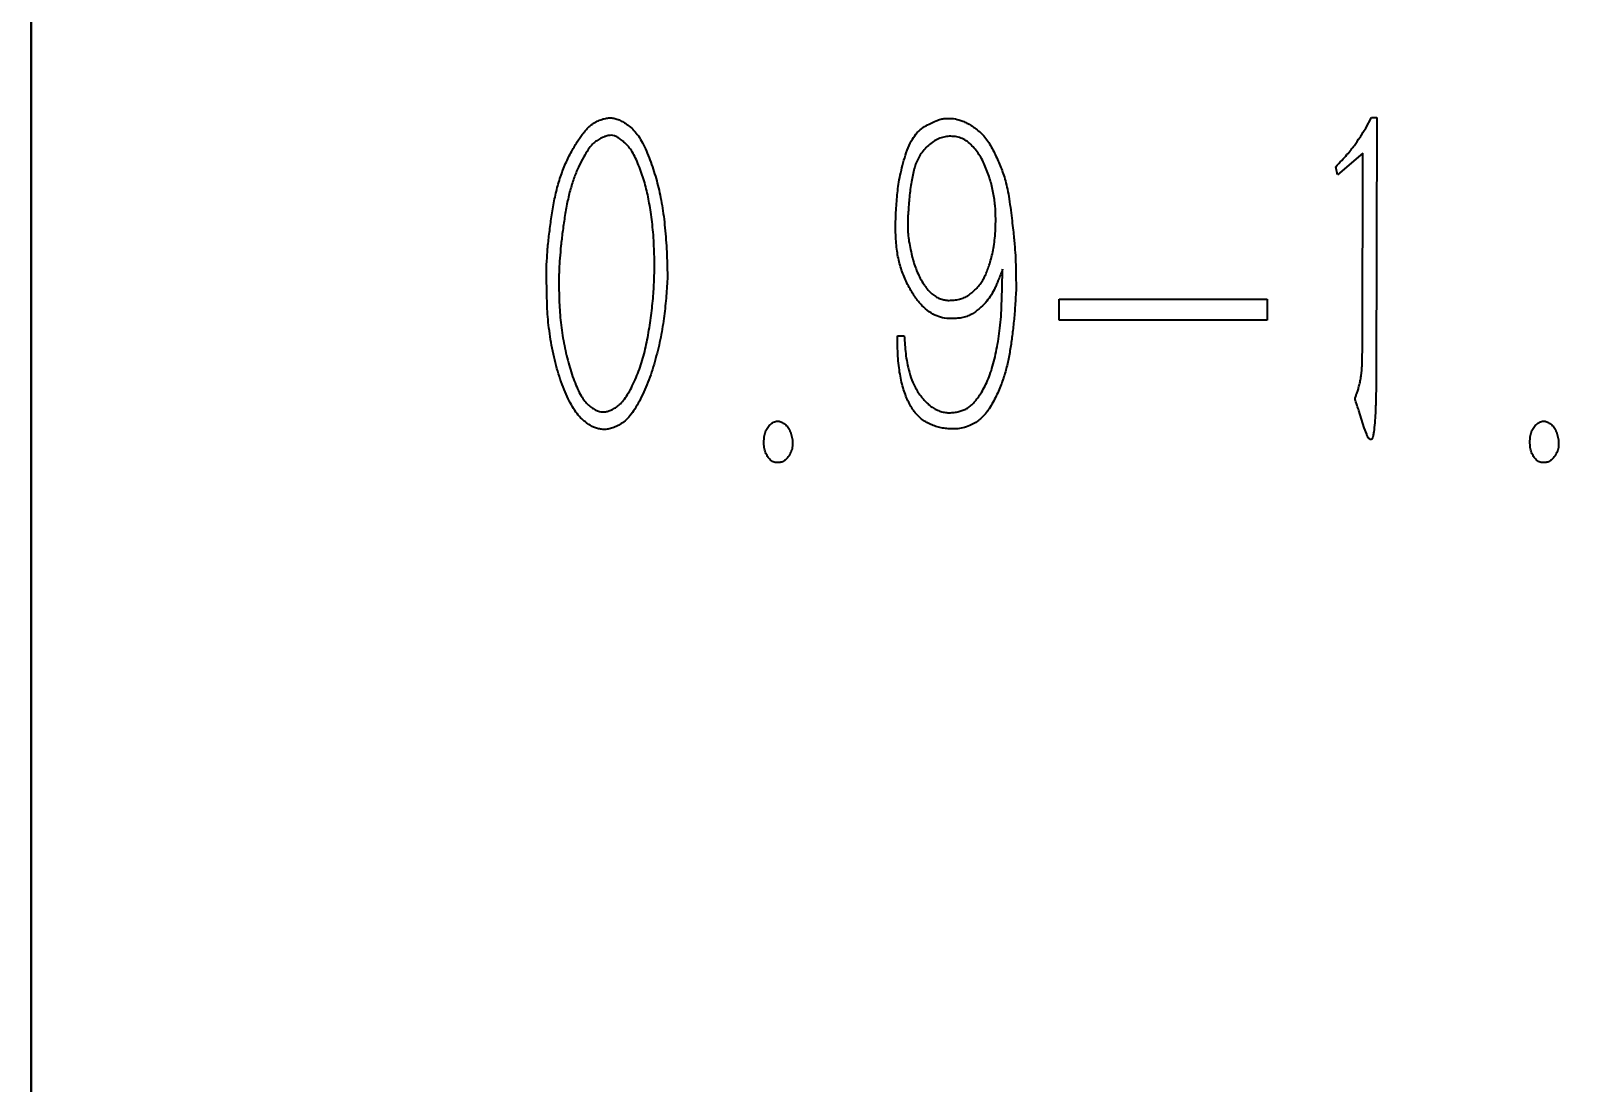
# Model space of a CAD drawing. Header units: millimetres. Extents: x 0 to 420, y 0 to 297.
# Drawn here: x 92.05 to 119.79, y 184.37 to 203.14 of the extents above; entities that cross this region are included whole.
import ezdxf

# ---------------------------------------------------------------- set-up
doc = ezdxf.new("R2010")
doc.units = ezdxf.units.MM
doc.layers.add('10', color=7, linetype='Continuous')
doc.styles.add('SLDTEXTSTYLE2', font='TXT', dxfattribs={"width": 0.7})
doc.dimstyles.new('SLDDIMSTYLE0', dxfattribs={"dimtxt": 3, "dimasz": 4.08, "dimexe": 0, "dimexo": 0.0625, "dimgap": 0.75, "dimtad": 1, "dimlfac": 0.5, "dimrnd": 1e-09, "dimzin": 12, "dimdsep": 46, "dimtxsty": 'SLDTEXTSTYLE2', "dimsah": 1, "dimcen": 0.09, "dimadec": 0, "dimazin": 3, "dimtol": 1, "dimtp": 0.01, "dimtm": 0.01, "dimtfac": 1, "dimtofl": 0, "dimtmove": 0, "dimatfit": 3, "dimfxl": 1, "dimfrac": 2, "dimtolj": 1, "dimarcsym": 0})

# ---------------------------------------------------------------- blocks, each defined once
blk = doc.blocks.new('_D')
at = {"layer": '10'}
for p, q in [((92.05, 150.02), (92.05, 268)), ((207.95, 150.02), (207.95, 268)), ((92.05, 266), (207.95, 266))]:
    blk.add_line(p, q, dxfattribs=at)
for points in [[(92.05, 266), (96.13, 265.492), (96.13, 266.508)], [(207.95, 266), (203.87, 266.508), (203.87, 265.492)]]:
    blk.add_solid(points, dxfattribs=at)
at = {"layer": '10', "char_height": 3, "attachment_point": 1, "style": 'SLDTEXTSTYLE2'}
for s, insert in [('±0.01', (150.035, 269.867)), ('57.95', (139.525, 269.867))]:
    blk.add_mtext(s, dxfattribs=dict(at, insert=insert))
blk = doc.blocks.new('_D_1')
at = {"layer": '10'}
for p, q in [((92.05, 249.98), (227, 249.98)), ((225, 249.98), (225, 150.02)), ((92.05, 150.02), (227, 150.02))]:
    blk.add_line(p, q, dxfattribs=at)
for points in [[(225, 249.98), (224.492, 245.9), (225.508, 245.9)], [(225, 150.02), (225.508, 154.1), (224.492, 154.1)]]:
    blk.add_solid(points, dxfattribs=at)
at = {"layer": '10', "char_height": 3, "attachment_point": 1, "rotation": 90, "style": 'SLDTEXTSTYLE2'}
for s, insert in [('±0.01', (221.133, 200.035)), ('49.98', (221.133, 189.525))]:
    blk.add_mtext(s, dxfattribs=dict(at, insert=insert))

msp = doc.modelspace()

# ---------------------------------------------------------------- linework, layer by layer
at = {"color": 7, "linetype": 'Continuous', "lineweight": 25}
for p, q in [((92.05, 249.98), (92.05, 150.02)), ((115.858, 201.407), (115.962, 201.597)), ((115.962, 201.597), (116.056, 201.597)), ((116.056, 201.597), (116.047, 197.014)), ((115.806, 200.958), (115.357, 200.569)), ((115.798, 197.575), (115.806, 200.958)), ((115.357, 200.569), (115.322, 200.716)), ((109.37, 198.55), (109.379, 198.887)), ((109.353, 198.042), (109.37, 198.55)), ((110.391, 198.352), (114.101, 198.352)), ((110.391, 197.98), (110.391, 198.352)), ((114.101, 198.352), (114.101, 197.98)), ((114.101, 197.98), (110.391, 197.98)), ((107.506, 197.696), (107.627, 197.696)), ((107.506, 197.515), (107.506, 197.696)), ((115.832, 196.056), (115.737, 196.367)), ((115.875, 195.944), (115.832, 196.056))]:
    msp.add_line(p, q, dxfattribs=at)
for points, knots in [([(101.243, 198.905), (101.248, 198.987), (101.256, 199.157), (101.279, 199.416), (101.314, 199.687), (101.353, 199.966), (101.408, 200.241), (101.479, 200.502), (101.568, 200.744), (101.658, 200.929), (101.734, 201.065), (101.789, 201.156), (101.841, 201.238), (101.893, 201.309), (101.943, 201.369), (101.99, 201.421), (102.037, 201.462), (102.096, 201.502), (102.168, 201.539), (102.252, 201.57), (102.332, 201.588), (102.384, 201.588), (102.409, 201.588)], [0, 0, 0, 0, 0.079161, 0.162185, 0.249199, 0.34023, 0.430832, 0.517014, 0.59874, 0.67691, 0.713749, 0.747565, 0.778187, 0.806462, 0.831343, 0.853541, 0.873469, 0.890758, 0.921915, 0.950143, 0.97595, 1, 1, 1, 1]), ([(102.409, 201.588), (102.434, 201.584), (102.485, 201.575), (102.56, 201.542), (102.64, 201.498), (102.725, 201.441), (102.81, 201.364), (102.888, 201.262), (102.962, 201.138), (103.052, 200.942), (103.152, 200.675), (103.231, 200.396), (103.282, 200.162), (103.315, 199.976), (103.342, 199.778), (103.37, 199.5), (103.395, 199.145), (103.4, 198.858), (103.402, 198.714)], [0, 0, 0, 0, 0.0227311, 0.0480116, 0.0760769, 0.1077819, 0.1431841, 0.1821736, 0.2270306, 0.277097, 0.3836163, 0.4916729, 0.5473369, 0.6061963, 0.667885, 0.732931, 0.8662062, 1, 1, 1, 1]), ([(107.506, 200.251), (107.511, 200.302), (107.522, 200.407), (107.554, 200.57), (107.595, 200.744), (107.645, 200.922), (107.706, 201.092), (107.785, 201.238), (107.877, 201.353), (107.984, 201.434), (108.091, 201.487), (108.187, 201.534), (108.272, 201.565), (108.327, 201.575), (108.352, 201.579)], [0, 0, 0, 0, 0.0896707, 0.1863964, 0.2909546, 0.4030035, 0.5117033, 0.6075069, 0.6920201, 0.7694072, 0.8407229, 0.9026619, 0.955675, 1, 1, 1, 1]), ([(108.352, 201.579), (108.393, 201.58), (108.477, 201.583), (108.583, 201.561), (108.672, 201.531), (108.745, 201.495), (108.825, 201.451), (108.907, 201.393), (108.99, 201.326), (109.066, 201.244), (109.135, 201.149), (109.215, 201.007), (109.302, 200.821), (109.381, 200.627), (109.435, 200.458), (109.468, 200.307), (109.501, 200.134), (109.524, 199.945), (109.548, 199.759), (109.567, 199.593), (109.583, 199.455), (109.596, 199.305), (109.61, 199.126), (109.615, 198.911), (109.619, 198.702), (109.62, 198.568), (109.62, 198.507)], [0, 0, 0, 0, 0.0336131, 0.0689072, 0.0885044, 0.1105867, 0.135514, 0.1631932, 0.1927796, 0.2229994, 0.2550728, 0.2886421, 0.3569212, 0.4240168, 0.4603379, 0.5023782, 0.5507919, 0.6052089, 0.6588409, 0.7046581, 0.7427034, 0.7729434, 0.8280465, 0.8900528, 0.9499321, 1, 1, 1, 1]), ([(115.322, 200.716), (115.359, 200.754), (115.427, 200.825), (115.519, 200.926), (115.594, 201.015), (115.672, 201.118), (115.76, 201.246), (115.824, 201.352), (115.858, 201.407)], [0, 0, 0, 0, 0.179531, 0.336538, 0.468031, 0.576276, 0.779806, 1, 1, 1, 1]), ([(102.401, 201.277), (102.381, 201.276), (102.339, 201.273), (102.276, 201.254), (102.209, 201.223), (102.135, 201.181), (102.058, 201.114), (101.981, 201.015), (101.901, 200.884), (101.817, 200.723), (101.737, 200.533), (101.669, 200.315), (101.61, 200.073), (101.566, 199.814), (101.53, 199.555), (101.502, 199.312), (101.481, 199.091), (101.472, 198.952), (101.469, 198.887)], [0, 0, 0, 0, 0.021712, 0.045625, 0.072305, 0.102806, 0.138738, 0.184102, 0.240605, 0.307765, 0.384107, 0.467358, 0.558632, 0.657766, 0.756311, 0.846528, 0.927585, 1, 1, 1, 1]), ([(103.151, 199.499), (103.145, 199.562), (103.133, 199.683), (103.112, 199.859), (103.086, 200.022), (103.049, 200.223), (102.99, 200.465), (102.908, 200.694), (102.837, 200.868), (102.777, 200.977), (102.715, 201.071), (102.646, 201.142), (102.58, 201.197), (102.517, 201.239), (102.458, 201.268), (102.419, 201.274), (102.401, 201.277)], [0, 0, 0, 0, 0.09306, 0.180627, 0.261596, 0.337192, 0.482606, 0.628004, 0.697138, 0.75886, 0.81319, 0.861749, 0.904245, 0.941102, 0.972948, 1, 1, 1, 1]), ([(108.429, 201.26), (108.396, 201.257), (108.33, 201.251), (108.235, 201.217), (108.142, 201.166), (108.056, 201.097), (107.978, 201.018), (107.91, 200.93), (107.858, 200.835), (107.817, 200.733), (107.79, 200.623), (107.763, 200.505), (107.742, 200.377), (107.719, 200.197), (107.701, 199.973), (107.686, 199.754), (107.687, 199.581), (107.699, 199.447), (107.722, 199.307), (107.745, 199.212), (107.756, 199.163)], [0, 0, 0, 0, 0.0401681, 0.0810979, 0.123546, 0.169459, 0.2157769, 0.2606342, 0.304965, 0.3489475, 0.3950902, 0.4444251, 0.497578, 0.5546446, 0.6677459, 0.7732296, 0.8251093, 0.8798101, 0.9382179, 1, 1, 1, 1]), ([(109.257, 199.784), (109.255, 199.862), (109.252, 200.018), (109.216, 200.252), (109.162, 200.489), (109.089, 200.682), (109.022, 200.834), (108.961, 200.937), (108.892, 201.03), (108.817, 201.113), (108.733, 201.183), (108.639, 201.231), (108.536, 201.258), (108.465, 201.259), (108.429, 201.26)], [0, 0, 0, 0, 0.1254391, 0.2520296, 0.3822969, 0.5171301, 0.5846021, 0.649433, 0.7109928, 0.7719023, 0.8301865, 0.8859259, 0.9413711, 1, 1, 1, 1]), ([(108.498, 198.007), (108.447, 198.007), (108.347, 198.008), (108.201, 198.05), (108.063, 198.127), (107.958, 198.22), (107.876, 198.311), (107.817, 198.394), (107.756, 198.486), (107.679, 198.625), (107.594, 198.812), (107.533, 199.011), (107.501, 199.18), (107.483, 199.317), (107.474, 199.464), (107.469, 199.674), (107.476, 199.938), (107.496, 200.148), (107.506, 200.251)], [0, 0, 0, 0, 0.054983, 0.108614, 0.164436, 0.22647, 0.260748, 0.2977, 0.337712, 0.381466, 0.471241, 0.56119, 0.608101, 0.658318, 0.711964, 0.769685, 0.887, 1, 1, 1, 1]), ([(108.49, 198.334), (108.522, 198.337), (108.585, 198.342), (108.676, 198.37), (108.759, 198.412), (108.836, 198.467), (108.903, 198.533), (108.965, 198.601), (109.016, 198.675), (109.061, 198.753), (109.099, 198.841), (109.135, 198.938), (109.168, 199.046), (109.199, 199.166), (109.227, 199.3), (109.243, 199.448), (109.255, 199.611), (109.257, 199.725), (109.257, 199.784)], [0, 0, 0, 0, 0.053658, 0.105572, 0.156401, 0.208837, 0.261599, 0.312921, 0.362386, 0.411375, 0.463521, 0.521055, 0.583517, 0.652432, 0.7278, 0.810798, 0.901239, 1, 1, 1, 1]), ([(102.245, 196.341), (102.263, 196.341), (102.301, 196.342), (102.361, 196.356), (102.425, 196.387), (102.495, 196.427), (102.567, 196.489), (102.639, 196.573), (102.709, 196.681), (102.778, 196.809), (102.844, 196.952), (102.903, 197.102), (102.955, 197.258), (103.011, 197.476), (103.068, 197.758), (103.119, 198.103), (103.153, 198.443), (103.167, 198.721), (103.171, 198.94), (103.168, 199.115), (103.162, 199.303), (103.155, 199.432), (103.151, 199.499)], [0, 0, 0, 0, 0.0154063, 0.0330926, 0.0527728, 0.0757716, 0.1025591, 0.133995, 0.1704773, 0.2131123, 0.2591756, 0.3052389, 0.3522812, 0.400005, 0.4983789, 0.5998907, 0.6996772, 0.7921332, 0.838672, 0.8885081, 0.9424003, 1, 1, 1, 1]), ([(107.756, 199.163), (107.765, 199.122), (107.783, 199.04), (107.824, 198.921), (107.869, 198.805), (107.925, 198.698), (107.985, 198.6), (108.048, 198.516), (108.116, 198.45), (108.184, 198.398), (108.256, 198.363), (108.331, 198.34), (108.41, 198.329), (108.463, 198.333), (108.49, 198.334)], [0, 0, 0, 0, 0.104108, 0.207492, 0.309719, 0.411597, 0.507288, 0.593773, 0.670586, 0.739982, 0.804598, 0.868644, 0.933526, 1, 1, 1, 1]), ([(102.228, 196.031), (102.204, 196.034), (102.153, 196.041), (102.077, 196.071), (101.997, 196.117), (101.912, 196.178), (101.827, 196.262), (101.744, 196.37), (101.665, 196.504), (101.59, 196.66), (101.519, 196.833), (101.458, 197.021), (101.4, 197.218), (101.355, 197.424), (101.317, 197.632), (101.287, 197.837), (101.266, 198.036), (101.255, 198.228), (101.251, 198.411), (101.247, 198.585), (101.245, 198.749), (101.244, 198.854), (101.243, 198.905)], [0, 0, 0, 0, 0.0225588, 0.0475296, 0.0757636, 0.1081266, 0.1445844, 0.1867041, 0.234379, 0.2886501, 0.3477099, 0.4087818, 0.4722962, 0.5385802, 0.6050857, 0.6691878, 0.7309816, 0.7909687, 0.8480957, 0.9020413, 0.9528074, 1, 1, 1, 1]), ([(101.469, 198.887), (101.468, 198.845), (101.466, 198.758), (101.464, 198.618), (101.467, 198.462), (101.473, 198.233), (101.495, 197.933), (101.55, 197.572), (101.628, 197.224), (101.715, 196.95), (101.795, 196.755), (101.857, 196.635), (101.922, 196.537), (101.99, 196.462), (102.059, 196.41), (102.123, 196.372), (102.184, 196.346), (102.225, 196.343), (102.245, 196.341)], [0, 0, 0, 0, 0.044107, 0.093663, 0.149134, 0.21008, 0.338637, 0.46967, 0.598371, 0.719713, 0.774932, 0.823123, 0.864356, 0.89974, 0.930203, 0.956481, 0.979361, 1, 1, 1, 1]), ([(109.379, 198.887), (109.367, 198.852), (109.344, 198.788), (109.307, 198.698), (109.276, 198.619), (109.237, 198.53), (109.18, 198.428), (109.098, 198.312), (108.992, 198.201), (108.884, 198.117), (108.783, 198.059), (108.696, 198.028), (108.599, 198.011), (108.532, 198.008), (108.498, 198.007)], [0, 0, 0, 0, 0.081282, 0.153297, 0.217153, 0.271465, 0.371943, 0.477431, 0.589585, 0.714916, 0.781623, 0.849604, 0.922481, 1, 1, 1, 1]), ([(103.402, 198.714), (103.394, 198.599), (103.378, 198.362), (103.339, 198), (103.276, 197.623), (103.197, 197.306), (103.12, 197.053), (103.055, 196.87), (102.982, 196.698), (102.904, 196.538), (102.823, 196.395), (102.74, 196.275), (102.651, 196.182), (102.56, 196.116), (102.471, 196.071), (102.386, 196.042), (102.306, 196.026), (102.253, 196.029), (102.228, 196.031)], [0, 0, 0, 0, 0.110031, 0.226136, 0.347335, 0.474193, 0.537956, 0.599275, 0.65883, 0.716266, 0.769245, 0.815261, 0.855497, 0.890696, 0.922139, 0.950028, 0.976019, 1, 1, 1, 1]), ([(109.62, 198.507), (109.614, 198.405), (109.603, 198.211), (109.579, 197.931), (109.549, 197.673), (109.514, 197.431), (109.468, 197.197), (109.407, 196.967), (109.321, 196.736), (109.229, 196.547), (109.146, 196.401), (109.076, 196.31), (109.009, 196.233), (108.917, 196.161), (108.806, 196.099), (108.676, 196.053), (108.554, 196.036), (108.476, 196.038), (108.438, 196.039)], [0, 0, 0, 0, 0.101504, 0.193836, 0.278748, 0.359734, 0.437541, 0.515685, 0.596154, 0.682409, 0.72479, 0.762345, 0.796246, 0.826101, 0.878099, 0.922468, 0.961852, 1, 1, 1, 1]), ([(107.627, 197.696), (107.63, 197.643), (107.637, 197.537), (107.649, 197.378), (107.677, 197.214), (107.714, 197.04), (107.777, 196.858), (107.856, 196.713), (107.933, 196.605), (107.997, 196.532), (108.066, 196.468), (108.138, 196.412), (108.216, 196.37), (108.298, 196.342), (108.384, 196.325), (108.472, 196.327), (108.557, 196.336), (108.636, 196.356), (108.707, 196.381), (108.772, 196.417), (108.834, 196.467), (108.894, 196.535), (108.958, 196.618), (109.023, 196.719), (109.086, 196.837), (109.145, 196.971), (109.193, 197.121), (109.238, 197.285), (109.275, 197.461), (109.309, 197.647), (109.334, 197.841), (109.347, 197.974), (109.353, 198.042)], [0, 0, 0, 0, 0.041752, 0.081932, 0.123795, 0.170568, 0.220354, 0.272295, 0.298359, 0.323433, 0.347303, 0.370915, 0.393851, 0.415918, 0.438428, 0.461246, 0.483889, 0.504662, 0.524016, 0.542517, 0.56204, 0.585442, 0.612562, 0.643658, 0.678576, 0.71605, 0.756835, 0.801038, 0.84774, 0.896782, 0.947153, 1, 1, 1, 1]), ([(108.438, 196.039), (108.403, 196.042), (108.336, 196.046), (108.237, 196.066), (108.143, 196.097), (108.052, 196.136), (107.966, 196.187), (107.89, 196.252), (107.818, 196.326), (107.757, 196.415), (107.703, 196.514), (107.654, 196.623), (107.612, 196.743), (107.576, 196.874), (107.548, 197.017), (107.527, 197.172), (107.511, 197.339), (107.508, 197.455), (107.506, 197.515)], [0, 0, 0, 0, 0.052652, 0.103443, 0.154449, 0.205244, 0.255844, 0.307052, 0.359458, 0.414031, 0.471855, 0.532901, 0.598219, 0.66757, 0.741762, 0.821875, 0.908125, 1, 1, 1, 1]), ([(115.737, 196.367), (115.725, 196.396), (115.705, 196.447), (115.685, 196.514), (115.669, 196.557), (115.665, 196.591), (115.685, 196.624), (115.699, 196.674), (115.722, 196.738), (115.743, 196.813), (115.761, 196.895), (115.778, 196.983), (115.788, 197.082), (115.792, 197.177), (115.796, 197.268), (115.797, 197.356), (115.798, 197.46), (115.798, 197.535), (115.798, 197.575)], [0, 0, 0, 0, 0.076272, 0.132863, 0.169522, 0.187137, 0.214989, 0.257851, 0.314442, 0.378949, 0.447952, 0.517341, 0.59639, 0.689629, 0.747593, 0.817939, 0.902766, 1, 1, 1, 1]), ([(116.047, 197.014), (116.046, 196.972), (116.044, 196.893), (116.044, 196.78), (116.04, 196.677), (116.04, 196.585), (116.037, 196.504), (116.034, 196.433), (116.034, 196.373), (116.028, 196.279), (116.021, 196.149), (116.005, 196.016), (115.991, 195.921), (115.978, 195.877), (115.961, 195.843), (115.943, 195.847), (115.936, 195.849)], [0, 0, 0, 0, 0.103599, 0.19864, 0.284091, 0.36098, 0.429353, 0.488121, 0.538319, 0.580018, 0.724491, 0.862106, 0.919509, 0.96003, 0.982882, 1, 1, 1, 1]), ([(105.121, 195.805), (105.123, 195.837), (105.126, 195.898), (105.147, 195.987), (105.186, 196.066), (105.243, 196.126), (105.309, 196.169), (105.358, 196.175), (105.381, 196.178)], [0, 0, 0, 0, 0.187048, 0.368521, 0.543258, 0.707668, 0.862267, 1, 1, 1, 1]), ([(105.381, 196.178), (105.399, 196.172), (105.441, 196.161), (105.5, 196.121), (105.56, 196.064), (105.599, 195.982), (105.625, 195.892), (105.636, 195.798), (105.633, 195.704), (105.614, 195.645), (105.604, 195.616)], [0, 0, 0, 0, 0.085491, 0.190902, 0.311212, 0.445662, 0.587449, 0.728376, 0.864701, 1, 1, 1, 1]), ([(118.786, 195.805), (118.787, 195.837), (118.791, 195.898), (118.812, 195.987), (118.85, 196.066), (118.908, 196.126), (118.973, 196.169), (119.022, 196.175), (119.045, 196.178)], [0, 0, 0, 0, 0.187048, 0.368521, 0.543258, 0.707668, 0.862267, 1, 1, 1, 1]), ([(119.045, 196.178), (119.064, 196.172), (119.106, 196.161), (119.164, 196.121), (119.224, 196.064), (119.263, 195.982), (119.289, 195.892), (119.301, 195.798), (119.298, 195.704), (119.279, 195.645), (119.269, 195.616)], [0, 0, 0, 0, 0.085491, 0.190902, 0.311212, 0.445662, 0.587449, 0.728376, 0.864701, 1, 1, 1, 1]), ([(115.936, 195.849), (115.934, 195.85), (115.927, 195.856), (115.91, 195.867), (115.889, 195.899), (115.88, 195.927), (115.875, 195.944)], [0, 0, 0, 0, 0.055316, 0.236767, 0.53772, 1, 1, 1, 1]), ([(105.381, 195.435), (105.355, 195.435), (105.304, 195.435), (105.237, 195.481), (105.187, 195.542), (105.146, 195.617), (105.125, 195.707), (105.123, 195.771), (105.121, 195.805)], [0, 0, 0, 0, 0.147302, 0.298073, 0.457545, 0.620266, 0.797335, 1, 1, 1, 1]), ([(105.604, 195.616), (105.59, 195.59), (105.562, 195.54), (105.506, 195.482), (105.445, 195.442), (105.401, 195.437), (105.381, 195.435)], [0, 0, 0, 0, 0.298704, 0.565395, 0.79722, 1, 1, 1, 1]), ([(119.045, 195.435), (119.02, 195.435), (118.969, 195.435), (118.902, 195.481), (118.851, 195.542), (118.811, 195.617), (118.79, 195.707), (118.787, 195.771), (118.786, 195.805)], [0, 0, 0, 0, 0.147302, 0.298073, 0.457545, 0.620266, 0.797335, 1, 1, 1, 1]), ([(119.269, 195.616), (119.254, 195.59), (119.227, 195.54), (119.17, 195.482), (119.11, 195.442), (119.066, 195.437), (119.045, 195.435)], [0, 0, 0, 0, 0.298704, 0.565395, 0.79722, 1, 1, 1, 1])]:
    msp.add_open_spline(points, degree=3, knots=knots, dxfattribs=at)

# ---------------------------------------------------------------- dimensions: what is measured, and where the dimension line sits
at = {"layer": '10'}
dim = msp.add_linear_dim(base=(207.95, 266), p1=(92.05, 150.02), p2=(207.95, 150.02), dimstyle='SLDDIMSTYLE0', dxfattribs=at)
dim.commit()
dim.dimension.update_dxf_attribs({"geometry": '_D', "text_midpoint": (150, 266), "dimtype": 160})
dim = msp.add_linear_dim(base=(225, 150.02), p1=(92.05, 249.98), p2=(92.05, 150.02), angle=90, dimstyle='SLDDIMSTYLE0', dxfattribs=at)
dim.commit()
dim.dimension.update_dxf_attribs({"geometry": '_D_1', "text_midpoint": (225, 200), "dimtype": 160})

doc.saveas('drawing.dxf')
